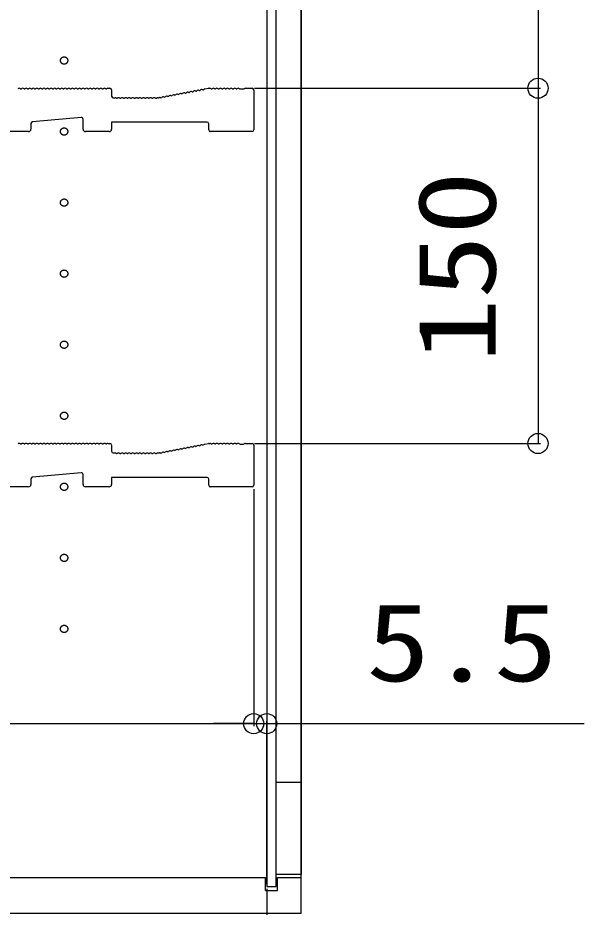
# Model space of a CAD drawing. Units: millimetres, scale not verified. Extents: x -1980 to 1980, y -3200 to 3205.
# Drawn here: x -1022.4 to -783.4, y -2304.5 to -1929 of the extents above; entities that cross this region are included whole.
import ezdxf
from ezdxf.enums import TextEntityAlignment as Align

# ---------------------------------------------------------------- set-up
doc = ezdxf.new("R2010")
doc.units = ezdxf.units.MM
doc.header["$LTSCALE"] = 15
doc.linetypes.add('CHAIN2', pattern=[12, 9, -1, 1, -1])
for name, color, linetype in [('0-2_YKK_12', 2, 'Continuous'), ('0-5_YKK_11', 7, 'Continuous'), ('0-6_YKK_D', 6, 'Continuous')]:
    doc.layers.add(name, color=color, linetype=linetype)
doc.styles.add('ＭＳ ゴシック', font='')
doc.styles.get('ＭＳ ゴシック').set_extended_font_data('MS Gothic')

msp = doc.modelspace()

# ---------------------------------------------------------------- linework, layer by layer
at = {"layer": '0-2_YKK_12'}
for p, q in [((-902.86, -1582.24), (-902.86, -2251.74)), ((-1282.86, -2291.99), (-917.86, -2291.99)), ((-917.86, -2297.49), (-917.86, -2291.99)), ((-912.86, -2291.99), (-902.86, -2291.99)), ((-912.86, -2297.49), (-912.86, -2291.99)), ((-917.86, -2297.49), (-912.86, -2297.49))]:
    msp.add_line(p, q, dxfattribs=at)
for points in [[(-1282.86, -2306.99), (-902.86, -2306.99), (-902.86, -1526.99), (-1282.86, -1526.99)], [(-917.36, -2295.74), (-913.36, -2295.74), (-913.36, -1538.24), (-917.36, -1538.24)], [(-913.36, -2251.74), (-902.86, -2251.74), (-902.86, -2290.74), (-913.36, -2290.74)]]:
    msp.add_lwpolyline(points, close=True, dxfattribs=at)
at = {"layer": '0-2_YKK_12', "linetype": 'CHAIN2'}
for centre in [(-1002.86, -1946.99), (-1002.86, -1976.99), (-1002.86, -2006.99), (-1002.86, -2036.99), (-1002.86, -2066.99), (-1002.86, -2096.99), (-1002.86, -2126.99), (-1002.86, -2156.99), (-1002.86, -2186.99)]:
    msp.add_circle(centre, 1.55, dxfattribs=at)
at = {"layer": '0-5_YKK_11'}
for p, q in [((-1021.3, -1958.89), (-1020.92, -1958.89)), ((-1019.8, -1958.89), (-1019.42, -1958.89)), ((-1018.3, -1958.89), (-1017.92, -1958.89)), ((-1016.8, -1958.89), (-1016.42, -1958.89)), ((-1015.3, -1958.89), (-1014.92, -1958.89)), ((-1013.8, -1958.89), (-1013.42, -1958.89)), ((-1012.3, -1958.89), (-1011.92, -1958.89)), ((-1010.8, -1958.89), (-1010.42, -1958.89)), ((-1009.3, -1958.89), (-1008.92, -1958.89)), ((-1007.8, -1958.89), (-1007.42, -1958.89)), ((-1006.3, -1958.89), (-1005.92, -1958.89)), ((-1004.8, -1958.89), (-1004.42, -1958.89)), ((-1003.3, -1958.89), (-1002.92, -1958.89)), ((-1001.8, -1958.89), (-1001.42, -1958.89)), ((-1000.3, -1958.89), (-999.92, -1958.89)), ((-998.8, -1958.89), (-998.42, -1958.89)), ((-997.3, -1958.89), (-996.92, -1958.89)), ((-995.8, -1958.89), (-995.42, -1958.89)), ((-994.3, -1958.89), (-993.92, -1958.89)), ((-992.8, -1958.89), (-992.42, -1958.89)), ((-991.3, -1958.89), (-990.92, -1958.89)), ((-989.8, -1958.89), (-989.42, -1958.89)), ((-988.3, -1958.89), (-987.92, -1958.89)), ((-986.8, -1958.89), (-986.42, -1958.89)), ((-985.3, -1958.89), (-984.92, -1958.89)), ((-984.36, -1958.69), (-983.56, -1958.69)), ((-982.86, -1959.39), (-982.86, -1961.99)), ((-948.81, -1960.22), (-948.43, -1960.15)), ((-947.33, -1959.94), (-946.96, -1959.87)), ((-945.86, -1959.66), (-945.48, -1959.59)), ((-944.38, -1959.38), (-944.01, -1959.31)), ((-943.5, -1959), (-941.93, -1958.7)), ((-941.79, -1958.69), (-941.36, -1958.69)), ((-940.8, -1958.89), (-940.42, -1958.89)), ((-939.3, -1958.89), (-938.92, -1958.89)), ((-937.8, -1958.89), (-937.42, -1958.89)), ((-936.3, -1958.89), (-935.92, -1958.89)), ((-934.8, -1958.89), (-934.42, -1958.89)), ((-933.3, -1958.89), (-932.92, -1958.89)), ((-931.8, -1958.89), (-931.42, -1958.89)), ((-930.3, -1958.89), (-929.92, -1958.89)), ((-926.36, -1958.69), (-923.56, -1958.69)), ((-922.86, -1959.39), (-922.86, -1976.29)), ((-982.16, -1962.69), (-981.36, -1962.69)), ((-980.8, -1962.89), (-980.42, -1962.89)), ((-979.3, -1962.89), (-978.92, -1962.89)), ((-977.8, -1962.89), (-977.42, -1962.89)), ((-976.3, -1962.89), (-975.92, -1962.89)), ((-974.8, -1962.89), (-974.42, -1962.89)), ((-973.3, -1962.89), (-972.92, -1962.89)), ((-971.8, -1962.89), (-971.42, -1962.89)), ((-970.3, -1962.89), (-969.92, -1962.89)), ((-968.8, -1962.89), (-968.42, -1962.89)), ((-967.3, -1962.89), (-966.92, -1962.89)), ((-965.8, -1962.89), (-965.42, -1962.89)), ((-964.3, -1962.89), (-963.92, -1962.89)), ((-963.36, -1962.69), (-962.93, -1962.69)), ((-962.8, -1962.68), (-962.65, -1962.65)), ((-962.07, -1962.75), (-961.69, -1962.67)), ((-960.59, -1962.46), (-960.22, -1962.39)), ((-959.12, -1962.18), (-958.75, -1962.11)), ((-957.65, -1961.9), (-957.27, -1961.83)), ((-956.17, -1961.62), (-955.8, -1961.55)), ((-954.7, -1961.34), (-954.32, -1961.27)), ((-953.23, -1961.06), (-952.85, -1960.99)), ((-951.75, -1960.78), (-951.38, -1960.71)), ((-950.28, -1960.5), (-949.9, -1960.43)), ((-995.62, -1971.06), (-1016.22, -1972.93)), ((-1016.86, -1973.63), (-1016.86, -1975.99)), ((-994.86, -1975.99), (-994.86, -1971.76)), ((-941.86, -1976.29), (-941.86, -1973.69)), ((-983.86, -1976.99), (-993.86, -1976.99)), ((-923.56, -1976.99), (-941.16, -1976.99)), ((-1021.3, -2108.89), (-1020.92, -2108.89)), ((-1019.8, -2108.89), (-1019.42, -2108.89)), ((-1018.3, -2108.89), (-1017.92, -2108.89)), ((-1016.8, -2108.89), (-1016.42, -2108.89)), ((-1015.3, -2108.89), (-1014.92, -2108.89)), ((-1013.8, -2108.89), (-1013.42, -2108.89)), ((-1012.3, -2108.89), (-1011.92, -2108.89)), ((-1010.8, -2108.89), (-1010.42, -2108.89)), ((-1009.3, -2108.89), (-1008.92, -2108.89)), ((-1007.8, -2108.89), (-1007.42, -2108.89)), ((-1006.3, -2108.89), (-1005.92, -2108.89)), ((-1004.8, -2108.89), (-1004.42, -2108.89)), ((-1003.3, -2108.89), (-1002.92, -2108.89)), ((-1001.8, -2108.89), (-1001.42, -2108.89)), ((-1000.3, -2108.89), (-999.92, -2108.89)), ((-998.8, -2108.89), (-998.42, -2108.89)), ((-997.3, -2108.89), (-996.92, -2108.89)), ((-995.8, -2108.89), (-995.42, -2108.89)), ((-994.3, -2108.89), (-993.92, -2108.89)), ((-992.8, -2108.89), (-992.42, -2108.89)), ((-991.3, -2108.89), (-990.92, -2108.89)), ((-989.8, -2108.89), (-989.42, -2108.89)), ((-988.3, -2108.89), (-987.92, -2108.89)), ((-986.8, -2108.89), (-986.42, -2108.89)), ((-985.3, -2108.89), (-984.92, -2108.89)), ((-984.36, -2108.69), (-983.56, -2108.69)), ((-982.86, -2109.39), (-982.86, -2111.99)), ((-950.28, -2110.5), (-949.9, -2110.43)), ((-948.81, -2110.22), (-948.43, -2110.15)), ((-947.33, -2109.94), (-946.96, -2109.87)), ((-945.86, -2109.66), (-945.48, -2109.59)), ((-944.38, -2109.38), (-944.01, -2109.31)), ((-943.5, -2109), (-941.93, -2108.7)), ((-941.79, -2108.69), (-941.36, -2108.69)), ((-940.8, -2108.89), (-940.42, -2108.89)), ((-939.3, -2108.89), (-938.92, -2108.89)), ((-937.8, -2108.89), (-937.42, -2108.89)), ((-936.3, -2108.89), (-935.92, -2108.89)), ((-934.8, -2108.89), (-934.42, -2108.89)), ((-933.3, -2108.89), (-932.92, -2108.89)), ((-931.8, -2108.89), (-931.42, -2108.89)), ((-930.3, -2108.89), (-929.92, -2108.89)), ((-926.36, -2108.69), (-923.56, -2108.69)), ((-922.86, -2109.39), (-922.86, -2126.29)), ((-982.16, -2112.69), (-981.36, -2112.69)), ((-980.8, -2112.89), (-980.42, -2112.89)), ((-979.3, -2112.89), (-978.92, -2112.89)), ((-977.8, -2112.89), (-977.42, -2112.89)), ((-976.3, -2112.89), (-975.92, -2112.89)), ((-974.8, -2112.89), (-974.42, -2112.89)), ((-973.3, -2112.89), (-972.92, -2112.89)), ((-971.8, -2112.89), (-971.42, -2112.89)), ((-970.3, -2112.89), (-969.92, -2112.89)), ((-968.8, -2112.89), (-968.42, -2112.89)), ((-967.3, -2112.89), (-966.92, -2112.89)), ((-965.8, -2112.89), (-965.42, -2112.89)), ((-964.3, -2112.89), (-963.92, -2112.89)), ((-963.36, -2112.69), (-962.93, -2112.69)), ((-962.8, -2112.68), (-962.65, -2112.65)), ((-962.07, -2112.75), (-961.69, -2112.67)), ((-960.59, -2112.46), (-960.22, -2112.39)), ((-959.12, -2112.18), (-958.75, -2112.11)), ((-957.65, -2111.9), (-957.27, -2111.83)), ((-956.17, -2111.62), (-955.8, -2111.55)), ((-954.7, -2111.34), (-954.32, -2111.27)), ((-953.23, -2111.06), (-952.85, -2110.99)), ((-951.75, -2110.78), (-951.38, -2110.71)), ((-995.62, -2121.06), (-1016.22, -2122.93)), ((-994.86, -2125.99), (-994.86, -2121.76)), ((-1016.86, -2123.63), (-1016.86, -2125.99)), ((-941.86, -2126.29), (-941.86, -2123.69)), ((-983.86, -2126.99), (-993.86, -2126.99)), ((-923.56, -2126.99), (-941.16, -2126.99))]:
    msp.add_line(p, q, dxfattribs=at)
for points in [[(-928.8, -1958.89), (-928.61, -1958.96), (-927.11, -1958.96), (-926.92, -1958.89)], [(-942.56, -1972.99), (-982.86, -1972.99), (-982.86, -1975.99)], [(-1017.86, -1976.99), (-1044.29, -1976.99), (-1044.53, -1976.86), (-1045.19, -1976.86), (-1045.43, -1976.99), (-1072.29, -1976.99), (-1072.53, -1976.86), (-1073.19, -1976.86), (-1073.43, -1976.99), (-1100.29, -1976.99), (-1100.53, -1976.86), (-1101.19, -1976.86), (-1101.43, -1976.99), (-1141.66, -1976.99)], [(-928.8, -2108.89), (-928.61, -2108.96), (-927.11, -2108.96), (-926.92, -2108.89)], [(-942.56, -2122.99), (-982.86, -2122.99), (-982.86, -2125.99)], [(-1017.86, -2126.99), (-1044.29, -2126.99), (-1044.53, -2126.86), (-1045.19, -2126.86), (-1045.43, -2126.99), (-1072.29, -2126.99), (-1072.53, -2126.86), (-1073.19, -2126.86), (-1073.43, -2126.99), (-1100.29, -2126.99), (-1100.53, -2126.86), (-1101.19, -2126.86), (-1101.43, -2126.99), (-1141.66, -2126.99)]]:
    msp.add_lwpolyline(points, dxfattribs=at)
for centre, radius, start, end in [((-1021.86, -1959.57), 0.88, 50.536, 129.464), ((-1020.36, -1959.57), 0.88, 50.536, 129.464), ((-1018.86, -1959.57), 0.88, 50.536, 129.464), ((-1017.36, -1959.57), 0.88, 50.536, 129.464), ((-1015.86, -1959.57), 0.88, 50.536, 129.464), ((-1014.36, -1959.57), 0.88, 50.536, 129.464), ((-1012.86, -1959.57), 0.88, 50.536, 129.464), ((-1011.36, -1959.57), 0.88, 50.536, 129.464), ((-1009.86, -1959.57), 0.88, 50.536, 129.464), ((-1008.36, -1959.57), 0.88, 50.536, 129.464), ((-1006.86, -1959.57), 0.88, 50.536, 129.464), ((-1005.36, -1959.57), 0.88, 50.536, 129.464), ((-1003.86, -1959.57), 0.88, 50.536, 129.464), ((-1002.36, -1959.57), 0.88, 50.536, 129.464), ((-1000.86, -1959.57), 0.88, 50.536, 129.464), ((-999.36, -1959.57), 0.88, 50.536, 129.464), ((-997.86, -1959.57), 0.88, 50.536, 129.464), ((-996.36, -1959.57), 0.88, 50.536, 129.464), ((-994.86, -1959.57), 0.88, 50.536, 129.464), ((-993.36, -1959.57), 0.88, 50.536, 129.464), ((-991.86, -1959.57), 0.88, 50.536, 129.464), ((-990.36, -1959.57), 0.88, 50.536, 129.464), ((-988.86, -1959.57), 0.88, 50.536, 129.464), ((-987.36, -1959.57), 0.88, 50.536, 129.464), ((-985.86, -1959.57), 0.88, 50.536, 129.464), ((-984.36, -1959.57), 0.88, 90, 129.464), ((-983.56, -1959.39), 0.7, 0, 90), ((-949.23, -1960.99), 0.88, 61.3203, 140.2483), ((-947.75, -1960.71), 0.88, 61.3203, 140.2483), ((-946.28, -1960.43), 0.88, 61.3203, 140.2483), ((-944.81, -1960.15), 0.88, 61.3203, 140.2483), ((-943.33, -1959.87), 0.88, 100.7843, 140.2483), ((-941.79, -1959.39), 0.7, 90, 100.7843), ((-941.36, -1959.57), 0.88, 50.536, 90), ((-939.86, -1959.57), 0.88, 50.536, 129.464), ((-938.36, -1959.57), 0.88, 50.536, 129.464), ((-936.86, -1959.57), 0.88, 50.536, 129.464), ((-935.36, -1959.57), 0.88, 50.536, 129.464), ((-933.86, -1959.57), 0.88, 50.536, 129.464), ((-932.36, -1959.57), 0.88, 50.536, 129.464), ((-930.86, -1959.57), 0.88, 50.536, 129.464), ((-929.36, -1959.57), 0.88, 50.4605, 129.464), ((-926.36, -1959.57), 0.88, 90, 129.5394), ((-923.56, -1959.39), 0.7, 0, 90), ((-982.16, -1961.99), 0.7, 180, 270), ((-981.36, -1963.57), 0.88, 50.536, 90), ((-979.86, -1963.57), 0.88, 50.536, 129.464), ((-978.36, -1963.57), 0.88, 50.536, 129.464), ((-976.86, -1963.57), 0.88, 50.536, 129.464), ((-975.36, -1963.57), 0.88, 50.536, 129.464), ((-973.86, -1963.57), 0.88, 50.536, 129.464), ((-972.36, -1963.57), 0.88, 50.536, 129.464), ((-970.86, -1963.57), 0.88, 50.536, 129.464), ((-969.36, -1963.57), 0.88, 50.536, 129.464), ((-967.86, -1963.57), 0.88, 50.536, 129.464), ((-966.36, -1963.57), 0.88, 50.536, 129.464), ((-964.86, -1963.57), 0.88, 50.536, 129.464), ((-963.36, -1963.57), 0.88, 90, 129.464), ((-962.93, -1961.99), 0.7, 270, 280.7843), ((-962.49, -1963.52), 0.88, 61.3203, 100.7843), ((-961.02, -1963.24), 0.88, 61.3203, 140.2483), ((-959.54, -1962.96), 0.88, 61.3203, 140.2483), ((-958.07, -1962.68), 0.88, 61.3203, 140.2483), ((-956.6, -1962.39), 0.88, 61.3203, 140.2483), ((-955.12, -1962.11), 0.88, 61.3203, 140.2483), ((-953.65, -1961.83), 0.88, 61.3203, 140.2483), ((-952.17, -1961.55), 0.88, 61.3203, 140.2483), ((-950.7, -1961.27), 0.88, 61.3203, 140.2483), ((-995.56, -1971.76), 0.7, 0, 95.1944), ((-1016.16, -1973.63), 0.7, 95.1944, 180), ((-942.56, -1973.69), 0.7, 0, 90), ((-1017.86, -1975.99), 1, 270, 0), ((-993.86, -1975.99), 1, 180, 270), ((-983.86, -1975.99), 1, 270, 0), ((-941.16, -1976.29), 0.7, 180, 270), ((-923.56, -1976.29), 0.7, 270, 0), ((-1021.86, -2109.57), 0.88, 50.536, 129.464), ((-1020.36, -2109.57), 0.88, 50.536, 129.464), ((-1018.86, -2109.57), 0.88, 50.536, 129.464), ((-1017.36, -2109.57), 0.88, 50.536, 129.464), ((-1015.86, -2109.57), 0.88, 50.536, 129.464), ((-1014.36, -2109.57), 0.88, 50.536, 129.464), ((-1012.86, -2109.57), 0.88, 50.536, 129.464), ((-1011.36, -2109.57), 0.88, 50.536, 129.464), ((-1009.86, -2109.57), 0.88, 50.536, 129.464), ((-1008.36, -2109.57), 0.88, 50.536, 129.464), ((-1006.86, -2109.57), 0.88, 50.536, 129.464), ((-1005.36, -2109.57), 0.88, 50.536, 129.464), ((-1003.86, -2109.57), 0.88, 50.536, 129.464), ((-1002.36, -2109.57), 0.88, 50.536, 129.464), ((-1000.86, -2109.57), 0.88, 50.536, 129.464), ((-999.36, -2109.57), 0.88, 50.536, 129.464), ((-997.86, -2109.57), 0.88, 50.536, 129.464), ((-996.36, -2109.57), 0.88, 50.536, 129.464), ((-994.86, -2109.57), 0.88, 50.536, 129.464), ((-993.36, -2109.57), 0.88, 50.536, 129.464), ((-991.86, -2109.57), 0.88, 50.536, 129.464), ((-990.36, -2109.57), 0.88, 50.536, 129.464), ((-988.86, -2109.57), 0.88, 50.536, 129.464), ((-987.36, -2109.57), 0.88, 50.536, 129.464), ((-985.86, -2109.57), 0.88, 50.536, 129.464), ((-984.36, -2109.57), 0.88, 90, 129.464), ((-983.56, -2109.39), 0.7, 0, 90), ((-950.7, -2111.27), 0.88, 61.3203, 140.2483), ((-949.23, -2110.99), 0.88, 61.3203, 140.2483), ((-947.75, -2110.71), 0.88, 61.3203, 140.2483), ((-946.28, -2110.43), 0.88, 61.3203, 140.2483), ((-944.81, -2110.15), 0.88, 61.3203, 140.2483), ((-943.33, -2109.87), 0.88, 100.7843, 140.2483), ((-941.79, -2109.39), 0.7, 90, 100.7843), ((-941.36, -2109.57), 0.88, 50.536, 90), ((-939.86, -2109.57), 0.88, 50.536, 129.464), ((-938.36, -2109.57), 0.88, 50.536, 129.464), ((-936.86, -2109.57), 0.88, 50.536, 129.464), ((-935.36, -2109.57), 0.88, 50.536, 129.464), ((-933.86, -2109.57), 0.88, 50.536, 129.464), ((-932.36, -2109.57), 0.88, 50.536, 129.464), ((-930.86, -2109.57), 0.88, 50.536, 129.464), ((-929.36, -2109.57), 0.88, 50.4605, 129.464), ((-926.36, -2109.57), 0.88, 90, 129.5394), ((-923.56, -2109.39), 0.7, 0, 90), ((-982.16, -2111.99), 0.7, 180, 270), ((-981.36, -2113.57), 0.88, 50.536, 90), ((-979.86, -2113.57), 0.88, 50.536, 129.464), ((-978.36, -2113.57), 0.88, 50.536, 129.464), ((-976.86, -2113.57), 0.88, 50.536, 129.464), ((-975.36, -2113.57), 0.88, 50.536, 129.464), ((-973.86, -2113.57), 0.88, 50.536, 129.464), ((-972.36, -2113.57), 0.88, 50.536, 129.464), ((-970.86, -2113.57), 0.88, 50.536, 129.464), ((-969.36, -2113.57), 0.88, 50.536, 129.464), ((-967.86, -2113.57), 0.88, 50.536, 129.464), ((-966.36, -2113.57), 0.88, 50.536, 129.464), ((-964.86, -2113.57), 0.88, 50.536, 129.464), ((-963.36, -2113.57), 0.88, 90, 129.464), ((-962.93, -2111.99), 0.7, 270, 280.7843), ((-962.49, -2113.52), 0.88, 61.3203, 100.7843), ((-961.02, -2113.24), 0.88, 61.3203, 140.2483), ((-959.54, -2112.96), 0.88, 61.3203, 140.2483), ((-958.07, -2112.68), 0.88, 61.3203, 140.2483), ((-956.6, -2112.39), 0.88, 61.3203, 140.2483), ((-955.12, -2112.11), 0.88, 61.3203, 140.2483), ((-953.65, -2111.83), 0.88, 61.3203, 140.2483), ((-952.17, -2111.55), 0.88, 61.3203, 140.2483), ((-995.56, -2121.76), 0.7, 0, 95.1944), ((-1016.16, -2123.63), 0.7, 95.1944, 180), ((-942.56, -2123.69), 0.7, 0, 90), ((-1017.86, -2125.99), 1, 270, 0), ((-993.86, -2125.99), 1, 180, 270), ((-983.86, -2125.99), 1, 270, 0), ((-941.16, -2126.29), 0.7, 180, 270), ((-923.56, -2126.29), 0.7, 270, 0)]:
    msp.add_arc(centre, radius, start, end, dxfattribs=at)
at = {"layer": '0-6_YKK_D'}
for p, q in [((-802.86, -1808.69), (-802.86, -1958.69)), ((-922.56, -1958.69), (-801.86, -1958.69)), ((-922.56, -1958.69), (-801.86, -1958.69)), ((-802.86, -1958.69), (-802.86, -2108.69)), ((-922.56, -2108.69), (-801.86, -2108.69)), ((-922.86, -2127.99), (-922.86, -2227.99)), ((-922.86, -2127.99), (-922.86, -2227.99)), ((-917.36, -2294.74), (-917.36, -2225.99)), ((-1202.86, -2226.99), (-922.86, -2226.99)), ((-922.86, -2226.99), (-939.86, -2226.99)), ((-922.86, -2226.99), (-917.36, -2226.99)), ((-917.36, -2226.99), (-783.36, -2226.99)), ((-917.36, -2296.74), (-917.36, -2407.99)), ((-917.36, -2296.74), (-917.36, -2407.99))]:
    msp.add_line(p, q, dxfattribs=at)
for centre in [(-802.86, -1958.69), (-802.86, -1958.69), (-802.86, -2108.69), (-922.86, -2226.99), (-922.86, -2226.99), (-917.36, -2226.99)]:
    msp.add_circle(centre, 4.25, dxfattribs=at)

# ---------------------------------------------------------------- texts
at = {"layer": '0-6_YKK_D', "style": 'ＭＳ ゴシック', "width": 1.2}
msp.add_text('150', height=32.99, rotation=90, dxfattribs=at).set_placement((-810.86, -2074.49), align=Align.BOTTOM_LEFT)
msp.add_text('5.5', height=32.99, dxfattribs=at).set_placement((-875.36, -2218.99), align=Align.BOTTOM_LEFT)

doc.saveas('drawing.dxf')
